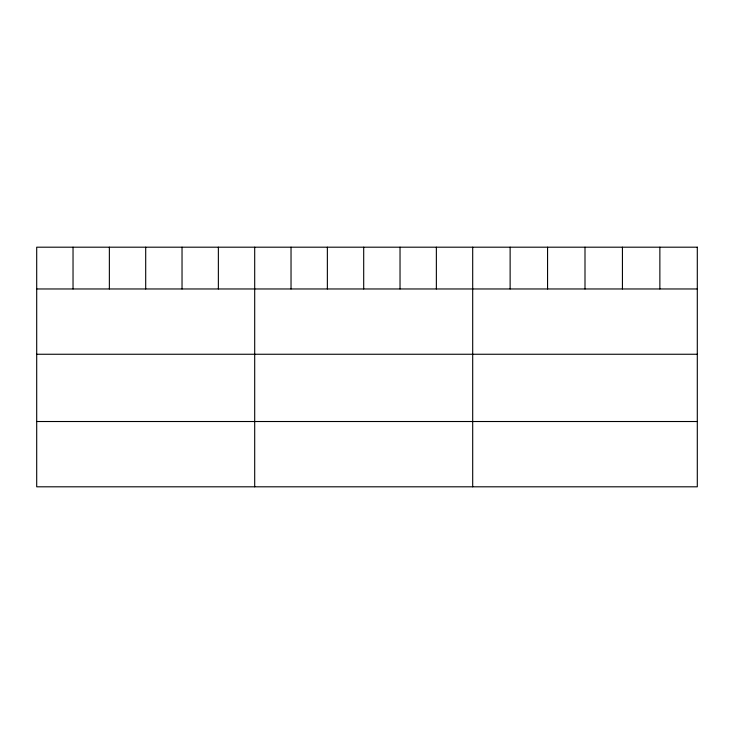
<?xml version="1.0" encoding="UTF-8"?>
<svg xmlns="http://www.w3.org/2000/svg" width="734" height="734" viewBox="0 0 734 734"><rect width="100%" height="100%" fill="white"/><g stroke="black" fill="none" stroke-linecap="round" stroke-linejoin="round"><path stroke-width="1.1" d="M36.7 288.967L697.3 288.967M36.7 354.256L697.3 354.256M36.7 421.518L697.3 421.518M659.866 247.193L659.866 288.967M622.432 247.193L622.432 288.967M584.998 247.193L584.998 288.967M547.564 247.193L547.564 288.967M510.13 247.193L510.13 288.967M472.696 247.193L472.696 486.807M436.363 247.193L436.363 288.967M400.03 247.193L400.03 288.967M363.697 247.193L363.697 288.967M327.364 247.193L327.364 288.967M291.031 247.193L291.031 288.967M254.698 247.193L254.698 486.807M218.365 247.193L218.365 288.967M182.032 247.193L182.032 288.967M145.699 247.193L145.699 288.967M109.366 247.193L109.366 288.967M73.033 247.193L73.033 288.967M697.3 247.193L36.7 247.193L36.7 486.807L697.3 486.807L697.3 247.193"/></g></svg>
